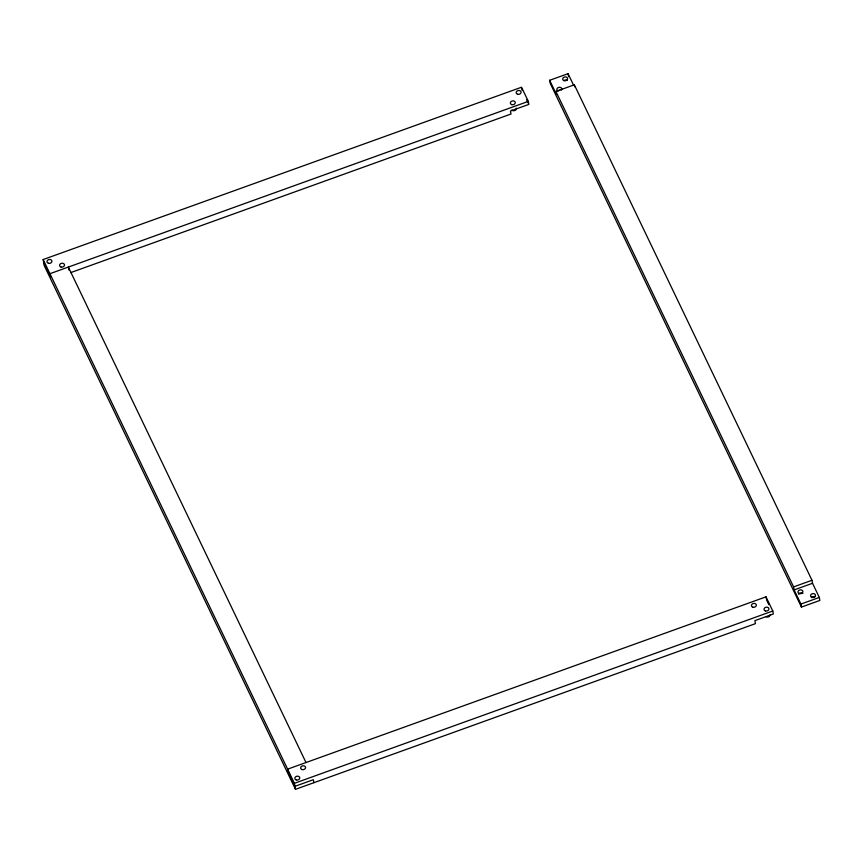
<?xml version="1.0" encoding="UTF-8"?>
<svg xmlns="http://www.w3.org/2000/svg" width="863" height="863" viewBox="0 0 863 863"><rect width="100%" height="100%" fill="white"/><g stroke="black" fill="none" stroke-linecap="round" stroke-linejoin="round"><path stroke-width="1.29" d="M313.873 782.709L313.334 779.699L294.941 786.322L288.145 772.169L287.616 769.16L765.988 596.84L772.784 610.993L773.313 614.003L754.92 620.637L755.449 623.647L295.48 789.332L44.218 265.567L43.15 259.547L521.522 87.228L528.318 101.381L528.857 104.391L510.454 111.014L510.993 114.024L70.68 272.632M549.666 80.291L556.452 94.445L555.912 91.435L574.316 84.811L811.986 580.27L812.525 583.28L819.311 597.433L819.85 600.443L801.447 607.077L550.195 83.301L549.666 80.291L568.059 73.668L573.722 85.459M528.318 101.381L49.935 273.7L50.475 276.71L43.689 262.557M801.447 607.077L800.918 604.068L794.122 589.914L793.593 586.905L811.986 580.27M794.122 589.914L812.525 583.28M295.48 789.332L294.402 783.313L772.784 610.993M800.918 604.068L819.311 597.433M555.912 91.435L793.593 586.905M526.592 99.666L528.285 103.215M766.527 599.85L768.793 604.575M306.009 762.536L68.339 267.066L68.878 270.076M43.15 259.547L294.402 783.313M765.988 596.84L766.344 598.846M574.316 84.811L574.672 86.818M568.059 73.668L568.598 76.678M521.705 88.231L522.061 90.237M770.012 614.974A2.47 1.931 -10.1 0 1 765.826 616.635M516.257 108.177A2.47 1.931 -10.1 0 1 511.77 109.957M559.871 90.313A2.47 1.931 -10.1 0 0 558.145 91.014A2.47 1.931 -10.1 0 1 557.218 88.436A2.47 1.931 -10.1 0 1 560.562 87.476A2.47 1.931 -10.1 0 1 561.489 90.065M563.949 80.637A2.47 1.931 -10.1 0 0 567.606 78.684A2.47 1.931 -10.1 0 0 563.917 77.26A2.47 1.931 -10.1 0 0 563.949 80.637A2.47 1.931 -10.1 0 1 567.412 80.367M798.674 594.24A2.47 1.931 -10.1 0 1 802.881 593.464M811.522 597.606A2.47 1.931 -10.1 0 1 814.931 596.862M296.192 779.925A2.47 1.931 -10.1 0 0 299.752 777.854A2.47 1.931 -10.1 0 0 295.977 776.571A2.47 1.931 -10.1 0 0 296.192 779.925M302.082 769.569A2.47 1.931 -10.1 0 0 305.556 767.39A2.47 1.931 -10.1 0 0 301.694 766.236A2.47 1.931 -10.1 0 0 302.082 769.569M752.968 607.218A2.47 1.931 -10.1 0 0 756.312 604.92A2.47 1.931 -10.1 0 0 752.385 603.917A2.47 1.931 -10.1 0 0 752.968 607.218M765.459 610.95A2.47 1.931 -10.1 0 0 768.922 608.771A2.47 1.931 -10.1 0 0 765.071 607.617A2.47 1.931 -10.1 0 0 765.459 610.95M517.595 94.261A2.47 1.931 -10.1 0 0 521.069 92.082A2.47 1.931 -10.1 0 0 517.207 90.928A2.47 1.931 -10.1 0 0 517.595 94.261M511.694 104.617A2.47 1.931 -10.1 0 0 515.265 102.557A2.47 1.931 -10.1 0 0 511.5 101.262A2.47 1.931 -10.1 0 0 511.694 104.617M61.025 267.023A2.47 1.931 -10.1 0 0 64.488 264.844A2.47 1.931 -10.1 0 0 60.626 263.7A2.47 1.931 -10.1 0 0 61.025 267.023M48.511 263.291A2.47 1.931 -10.1 0 0 51.877 261.004A2.47 1.931 -10.1 0 0 47.95 259.979A2.47 1.931 -10.1 0 0 48.511 263.291M798.965 593.453A2.47 1.931 -10.1 0 0 802.86 591.845A2.47 1.931 -10.1 0 0 799.44 590.076A2.47 1.931 -10.1 0 0 798.965 593.453M811.641 597.261A2.47 1.931 -10.1 0 0 815.459 595.535A2.47 1.931 -10.1 0 0 811.943 593.873A2.47 1.931 -10.1 0 0 811.641 597.261"/></g></svg>
